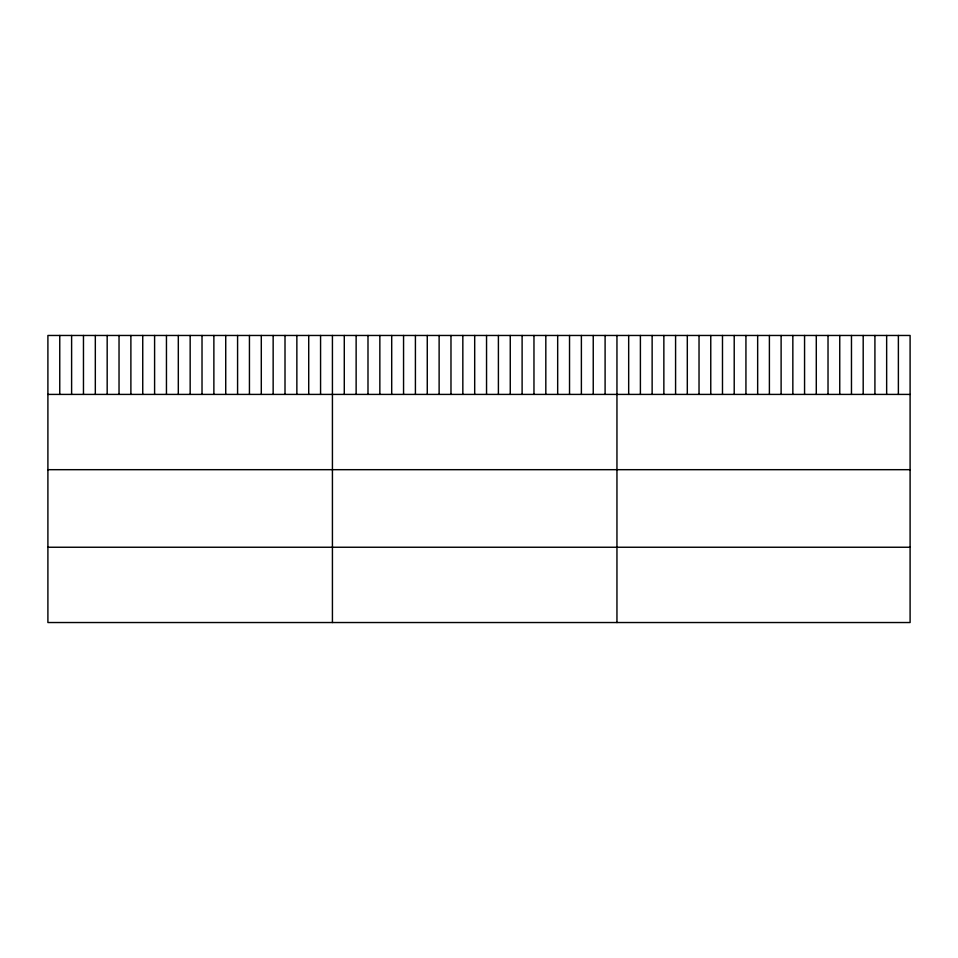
<?xml version="1.0" encoding="UTF-8"?>
<svg xmlns="http://www.w3.org/2000/svg" width="958" height="958" viewBox="0 0 958 958"><rect width="100%" height="100%" fill="white"/><g stroke="black" fill="none" stroke-linecap="round" stroke-linejoin="round"><path stroke-width="1.44" d="M910.1 394.409L910.1 622.532L47.9 622.532L47.9 335.468L910.1 335.468L910.1 394.409L47.9 394.409M47.9 469.683L910.1 469.683M47.9 547.246L910.1 547.246M898.376 335.468L898.376 394.409M886.653 335.468L886.653 394.409M874.917 335.468L874.917 394.409M863.194 335.468L863.194 394.409M851.47 335.468L851.47 394.409M839.747 335.468L839.747 394.409M828.023 335.468L828.023 394.409M816.288 335.468L816.288 394.409M804.564 335.468L804.564 394.409M792.841 335.468L792.841 394.409M781.117 335.468L781.117 394.409M769.394 335.468L769.394 394.409M757.658 335.468L757.658 394.409M745.935 335.468L745.935 394.409M734.211 335.468L734.211 394.409M722.488 335.468L722.488 394.409M710.764 335.468L710.764 394.409M699.029 335.468L699.029 394.409M687.305 335.468L687.305 394.409M675.582 335.468L675.582 394.409M663.858 335.468L663.858 394.409M652.135 335.468L652.135 394.409M640.399 335.468L640.399 394.409M628.676 335.468L628.676 394.409M616.952 335.468L616.952 622.532M605.097 335.468L605.097 394.409M593.241 335.468L593.241 394.409M581.386 335.468L581.386 394.409M569.531 335.468L569.531 394.409M557.676 335.468L557.676 394.409M545.821 335.468L545.821 394.409M533.965 335.468L533.965 394.409M522.11 335.468L522.11 394.409M510.255 335.468L510.255 394.409M498.399 335.468L498.399 394.409M486.544 335.468L486.544 394.409M474.689 335.468L474.689 394.409M462.834 335.468L462.834 394.409M450.979 335.468L450.979 394.409M439.123 335.468L439.123 394.409M427.268 335.468L427.268 394.409M415.413 335.468L415.413 394.409M403.558 335.468L403.558 394.409M391.702 335.468L391.702 394.409M379.847 335.468L379.847 394.409M367.992 335.468L367.992 394.409M356.136 335.468L356.136 394.409M344.281 335.468L344.281 394.409M332.426 335.468L332.426 622.532M320.571 335.468L320.571 394.409M308.716 335.468L308.716 394.409M296.86 335.468L296.86 394.409M285.005 335.468L285.005 394.409M273.15 335.468L273.15 394.409M261.294 335.468L261.294 394.409M249.439 335.468L249.439 394.409M237.584 335.468L237.584 394.409M225.729 335.468L225.729 394.409M213.874 335.468L213.874 394.409M202.018 335.468L202.018 394.409M190.163 335.468L190.163 394.409M178.308 335.468L178.308 394.409M166.453 335.468L166.453 394.409M154.597 335.468L154.597 394.409M142.742 335.468L142.742 394.409M130.887 335.468L130.887 394.409M119.032 335.468L119.032 394.409M107.176 335.468L107.176 394.409M95.321 335.468L95.321 394.409M83.466 335.468L83.466 394.409M71.611 335.468L71.611 394.409M59.755 335.468L59.755 394.409"/></g></svg>
